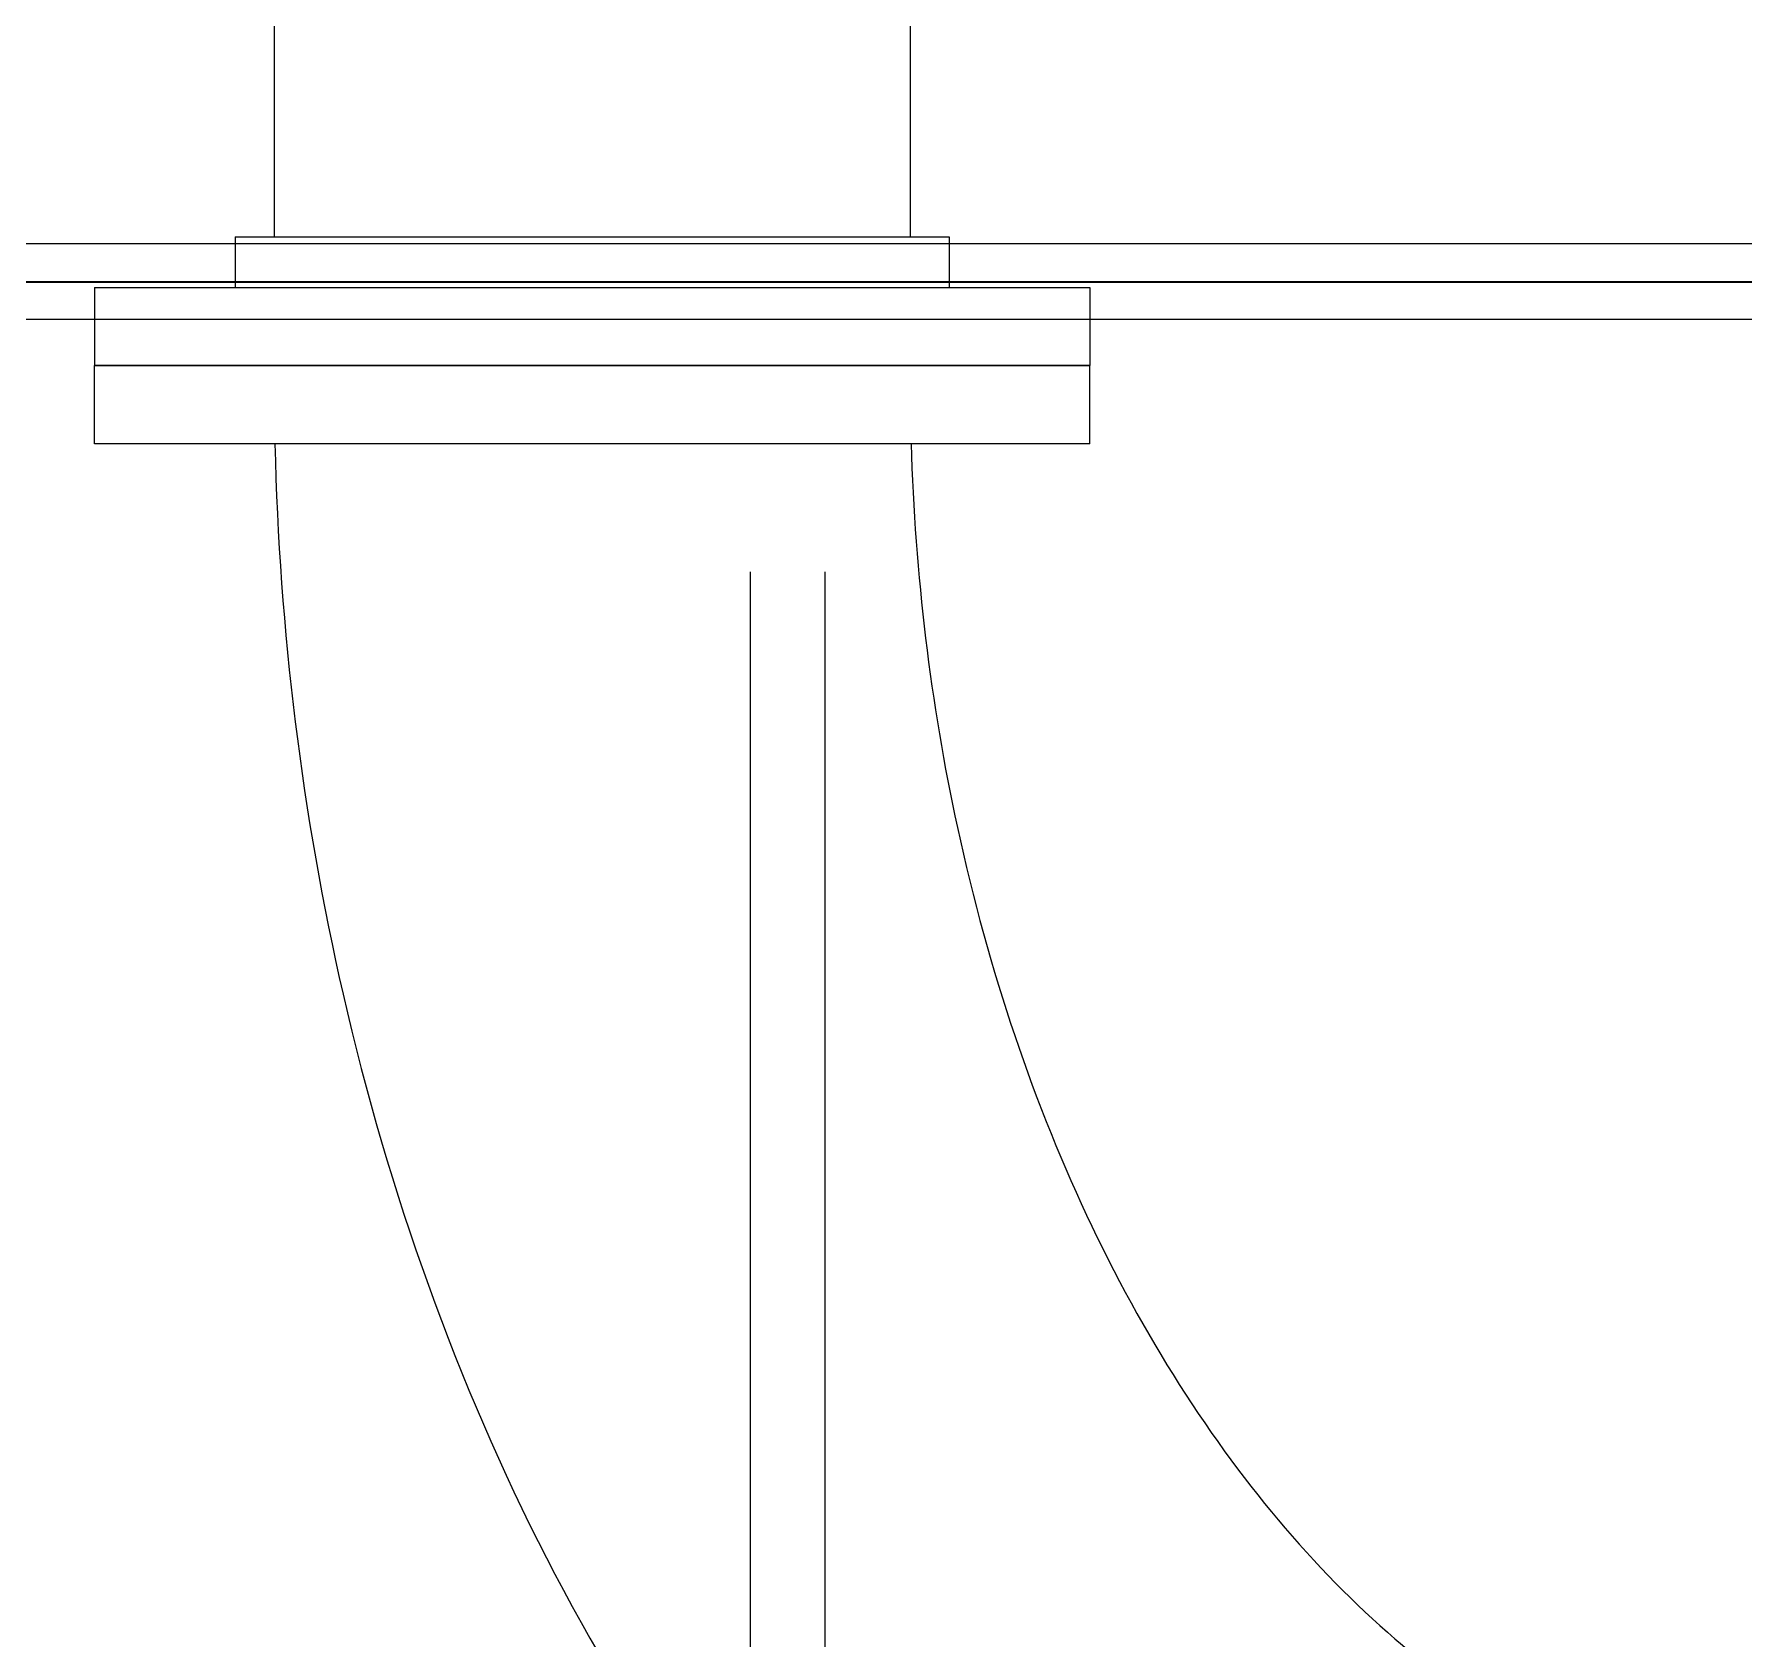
# Model space of a CAD drawing. Header units: metres. Extents: x 0 to 63075, y 0 to 44550.
# Drawn here: x 13277 to 13866, y 27685 to 28238 of the extents above; entities that cross this region are included whole.
import ezdxf

# ---------------------------------------------------------------- set-up
doc = ezdxf.new("R2010")
doc.units = ezdxf.units.M
doc.header["$LTSCALE"] = 75
doc.linetypes.add('CENTER2', pattern=[28.575, 19.05, -3.175, 3.175, -3.175])
doc.linetypes.add('CENTERX2', pattern=[101.6, 63.5, -12.7, 12.7, -12.7])
for name, color, linetype in [('SC1', 7, 'CENTER2'), ('SDM', 7, 'Continuous'), ('SL1', 8, 'Continuous')]:
    doc.layers.add(name, color=color, linetype=linetype)

# ---------------------------------------------------------------- blocks, each defined once
blk = doc.blocks.new('A$C52ce5e24')
at = {"layer": 'SL1'}
for p, q in [((5100.11, 6729.93), (5100.11, 6616.81)), ((5319.19, 6729.93), (5319.19, 6616.81)), ((5086.61, 6616.81), (5209.65, 6616.81)), ((5086.61, 6616.81), (5086.61, 6599.34)), ((5209.65, 6616.81), (5332.69, 6616.81)), ((5332.69, 6616.81), (5332.69, 6599.34)), ((8651.96, 6614.38), (4151.96, 6614.38)), ((8651.96, 6614.38), (4151.96, 6614.38)), ((0, 6601.33), (12183.08, 6601.33)), ((8503.96, 6601.33), (4299.96, 6601.33)), ((5038.2, 6599.34), (5209.65, 6599.34)), ((5038.2, 6599.34), (5038.2, 6572.41)), ((5209.65, 6599.34), (5381.1, 6599.34)), ((5381.1, 6599.34), (5381.1, 6572.41)), ((8651.96, 6588.28), (4151.96, 6588.28)), ((8651.96, 6588.28), (4151.96, 6588.28)), ((5330.88, 6572.41), (5038.2, 6572.41)), ((5038.2, 6545.5), (5038.2, 6572.41)), ((5038.2, 6572.41), (5209.65, 6572.41)), ((5209.65, 6572.41), (5381.1, 6572.41)), ((5381.1, 6572.41), (5330.88, 6572.41)), ((5381.1, 6545.5), (5381.1, 6572.41)), ((5330.88, 6545.5), (5038.2, 6545.5)), ((5381.1, 6545.5), (5330.88, 6545.5)), ((5264.06, 6501.33), (5264.06, 5051.83)), ((5264.06, 6501.33), (5264.06, 5051.83)), ((5289.86, 6501.33), (5289.86, 5051.83)), ((5289.86, 6501.33), (5289.86, 5051.83))]:
    blk.add_line(p, q, dxfattribs=at)
blk.add_ellipse((5660.02, 5962.41), major_axis=(0, 171.45), ratio=0.707107, start_param=5.405442, end_param=7.853982, dxfattribs=at)
for points, knots in [([(5100.36, 6545.5), (5101.82, 6481.37), (5109.69, 6417.48), (5123.83, 6355.93), (5139.58, 6287.37), (5163.11, 6221.73), (5193.92, 6161.75), (5224.73, 6101.77), (5262.84, 6047.44), (5307.5, 6001.56), (5352.15, 5955.68), (5403.45, 5918.25), (5459.51, 5892.49), (5479.13, 5883.48), (5499.31, 5875.89), (5519.9, 5869.86)], [4.744504, 4.744504, 4.744504, 4.744504, 5.026548, 5.026548, 5.026548, 5.340708, 5.340708, 5.340708, 5.654867, 5.654867, 5.654867, 5.969026, 5.969026, 5.969026, 6.078965, 6.078965, 6.078965, 6.078965]), ([(5319.51, 6545.5), (5320.83, 6500.55), (5326.25, 6455.91), (5335.48, 6413.32), (5346.19, 6363.93), (5362.03, 6317.33), (5381.8, 6275.95), (5401.54, 6234.63), (5425.18, 6198.54), (5450.8, 6169.21), (5477.02, 6139.2), (5505.23, 6116.3), (5533.39, 6100.52), (5537.17, 6098.41), (5540.94, 6096.42), (5544.71, 6094.55)], [4.753943, 4.753943, 4.753943, 4.753943, 5.009809, 5.009809, 5.009809, 5.306543, 5.306543, 5.306543, 5.602775, 5.602775, 5.602775, 5.905891, 5.905891, 5.905891, 5.946475, 5.946475, 5.946475, 5.946475])]:
    blk.add_open_spline(points, degree=3, knots=knots, dxfattribs=at)

msp = doc.modelspace()

# ---------------------------------------------------------------- linework, layer by layer
at = {"layer": 'SC1', "color": 7, "linetype": 'CENTERX2', "lineweight": 9}
msp.add_line((22143.58, 28152.59), (6381.38, 28152.59), dxfattribs=at)

# ---------------------------------------------------------------- block references
at = {"layer": 'SDM'}
msp.add_blockref('A$C52ce5e24', (8259.51, 21551.5), dxfattribs=at)

doc.saveas('drawing.dxf')
